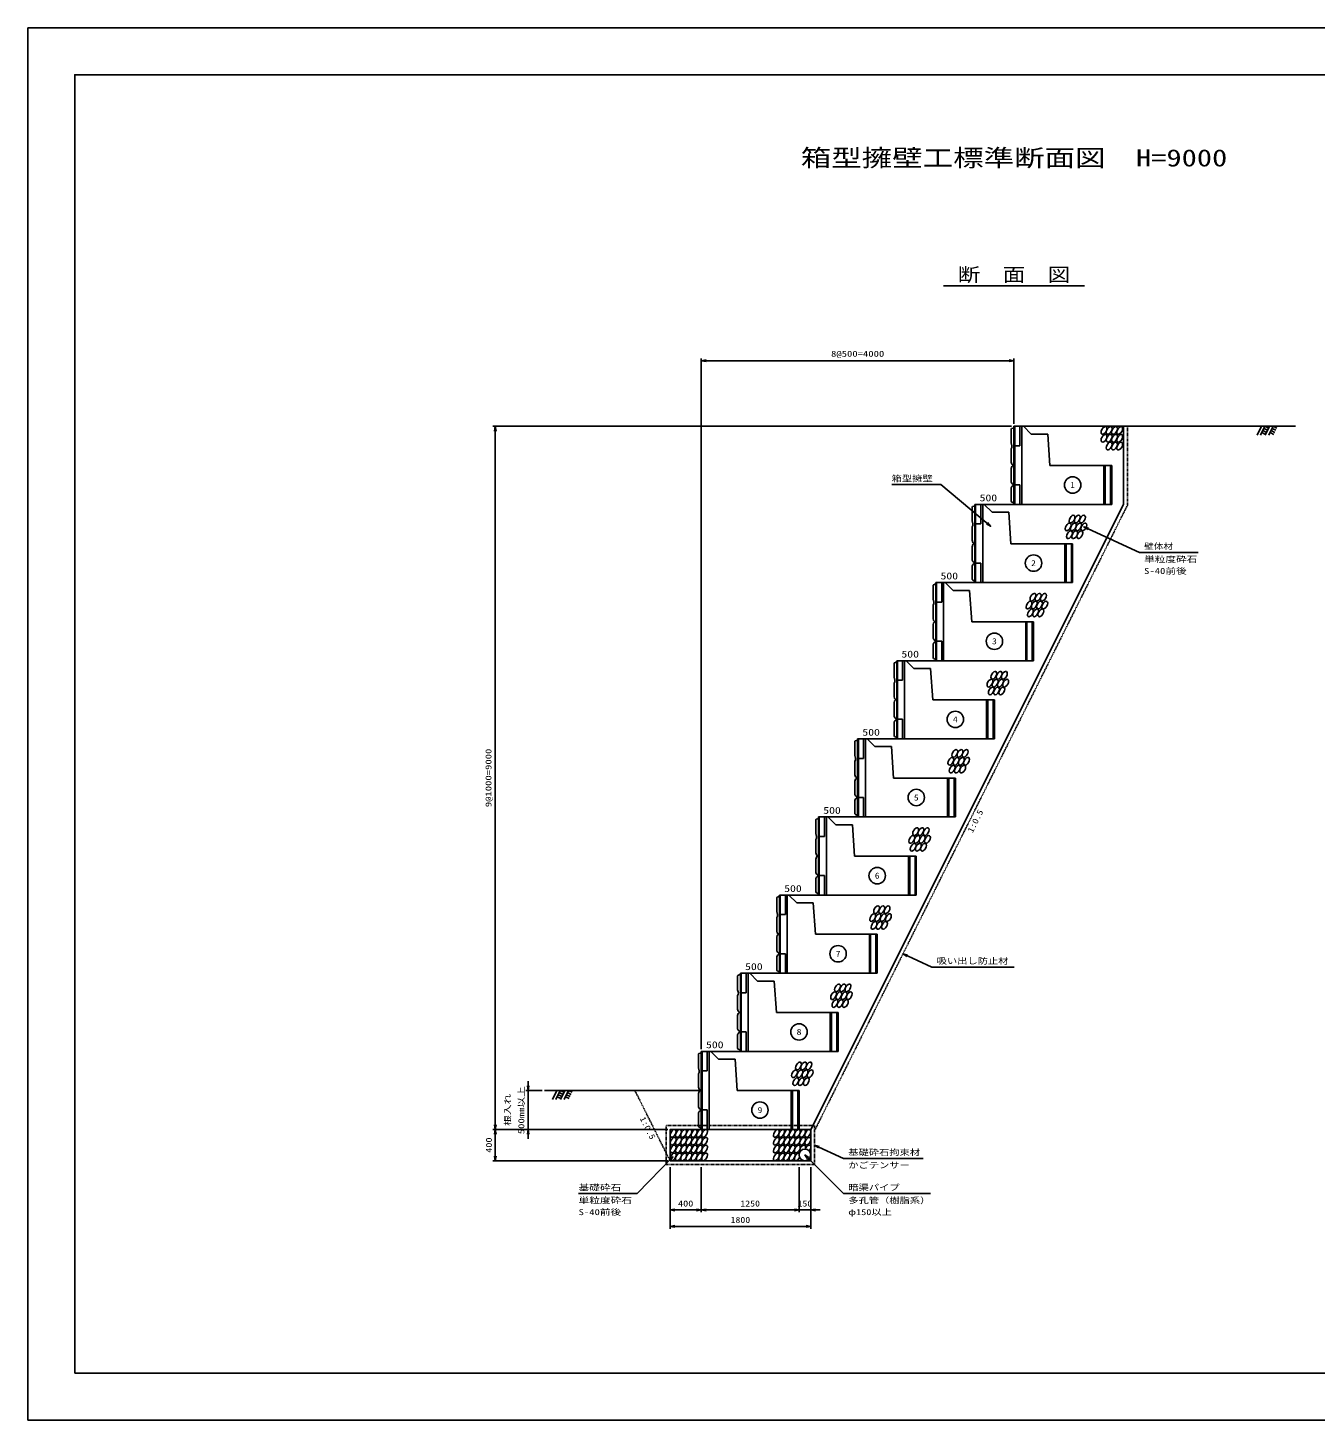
# Model space of a CAD drawing. Units: millimetres at full size; some dimension numbers follow another scale. Extents: x 0 to 25230, y 0 to 17820.
# Drawn here: x 0 to 16467, y 0 to 17820 of the extents above; entities that cross this region are included whole.
import ezdxf
from ezdxf.enums import TextEntityAlignment as Align

# ---------------------------------------------------------------- set-up
doc = ezdxf.new("R2010")
doc.units = ezdxf.units.MM
doc.linetypes.add('DASHED_SPACED', pattern=[12, 6, -6])
for name, color, linetype, lineweight in [('D-STR-DIM', 7, 'Continuous', 25), ('D-STR-STRn', 2, 'Continuous', 25), ('D-STR-TXT', 7, 'Continuous', 25), ('D-TTL', 2, 'Continuous', 25), ('D-TTL-TXT', 7, 'Continuous', 25)]:
    doc.layers.add(name, color=color, linetype=linetype, lineweight=lineweight)
doc.styles.add('ＭＳ ゴシック', font='')
doc.styles.get('ＭＳ ゴシック').set_extended_font_data('MS Gothic')

# ---------------------------------------------------------------- blocks, each defined once
blk = doc.blocks.new('open_arrow')
at = {"color": 0, "linetype": 'Continuous', "lineweight": -2}
blk.add_lwpolyline([(7.5, 1.25), (0, 0), (7.5, -1.25)], dxfattribs=at)
blk = doc.blocks.new('FD')
at = {"color": 1, "linetype": 'Continuous', "lineweight": 25}
for p, q in [((0, 0), (0, -1000)), ((120, 0), (0, 0)), ((9, 0), (9, -1000)), ((75, 0), (75, -250)), ((100, 0), (100, -1000)), ((120, 0), (220, -100)), ((-30.886, -27.067), (-35, -35.204)), ((-35, -35.204), (-35, -211.387)), ((-15.285, -22.432), (-30.886, -27.067)), ((0, -10.13), (-15.285, -22.432)), ((220, -100), (432, -100)), ((432, -100), (460, -502)), ((-35, -211.387), (-26.184, -248.732)), ((-35, -288.613), (-26.455, -269.414)), ((-35, -458.842), (-35, -288.613)), ((-26.184, -248.732), (-26.455, -269.414)), ((9, -250), (75, -250)), ((-28.543, -485.4), (-35, -458.842)), ((-35, -541.158), (-28.543, -514.6)), ((-20.541, -493.399), (-28.543, -485.4)), ((-20.541, -506.601), (-28.543, -514.6)), ((-5, -500), (-20.541, -493.399)), ((-5, -500), (-20.541, -506.601)), ((460, -502), (1250, -502)), ((1150, -1000), (1150, -502)), ((1166, -1000), (1166, -502)), ((1234, -1000), (1234, -502)), ((1250, -1000), (1250, -502)), ((-35, -541.158), (-35, -711.387)), ((-35, -711.387), (-26.455, -730.586)), ((-35, -788.613), (-26.455, -769.414)), ((-35, -958.842), (-35, -788.613)), ((-26.455, -730.586), (-0.905, -748.147)), ((-26.455, -769.414), (-0.905, -751.853)), ((-0.905, -748.147), (0, -750)), ((-0.905, -751.853), (0, -750)), ((75, -750), (9, -750)), ((75, -750), (75, -1000)), ((-27.994, -970.043), (-35, -958.842)), ((-8.444, -978.764), (-27.994, -970.043)), ((0, -989.909), (-8.444, -978.764)), ((0, -1000), (1250, -1000))]:
    blk.add_line(p, q, dxfattribs=at)

msp = doc.modelspace()

# ---------------------------------------------------------------- linework, layer by layer
at = {"layer": 'D-STR-DIM'}
for p, q in [((8615, 4750), (8615, 13590)), ((8675, 13570), (8615, 13560)), ((8675, 13550), (8615, 13560)), ((8615, 13560), (8675, 13560)), ((8675, 13560), (12555, 13560)), ((12555, 13570), (12615, 13560)), ((12555, 13550), (12615, 13560)), ((12615, 13560), (12555, 13560)), ((12615, 12750), (12615, 13590)), ((12585, 12720), (5950, 12720)), ((5970, 12660), (5980, 12720)), ((5990, 12660), (5980, 12720)), ((5980, 12720), (5980, 12660)), ((5980, 12660), (5980, 3780)), ((6390, 4280), (6400, 4220)), ((6400, 4280), (6400, 4340)), ((6410, 4280), (6400, 4220)), ((6400, 4220), (6400, 4280)), ((6580, 4220), (6370, 4220)), ((6400, 4220), (6400, 3720)), ((5970, 3780), (5980, 3720)), ((5990, 3780), (5980, 3720)), ((5980, 3720), (5980, 3780)), ((8185, 3720), (5950, 3720)), ((8185, 3720), (5950, 3720)), ((5980, 3720), (5980, 3320)), ((8185, 3720), (6370, 3720)), ((6390, 3660), (6400, 3720)), ((6410, 3660), (6400, 3720)), ((6400, 3720), (6400, 3660)), ((6400, 3660), (6400, 3600)), ((8185, 3320), (5950, 3320)), ((8215, 3240), (8215, 2450)), ((8215, 3240), (8215, 2660)), ((8615, 3240), (8615, 2660)), ((8615, 3240), (8615, 2660)), ((9865, 3240), (9865, 2660)), ((9865, 3240), (9865, 2660)), ((10015, 3240), (10015, 2450)), ((10015, 3240), (10015, 2660)), ((8615, 2690), (8215, 2690)), ((8615, 2690), (9865, 2690)), ((9745, 2690), (10135, 2690)), ((8215, 2480), (10015, 2480))]:
    msp.add_line(p, q, dxfattribs=at)
at = {"layer": 'D-STR-STRn', "color": 1}
for p, q in [((12615, 12720), (16215, 12720)), ((15779.175, 12720), (15724.095, 12604.793)), ((15824.175, 12720), (15769.095, 12604.793)), ((15798.295, 12665.868), (15847.132, 12642.52)), ((15811.235, 12692.934), (15860.072, 12669.585)), ((15824.175, 12720), (15873.012, 12696.651)), ((15884.175, 12720), (15829.095, 12604.793)), ((15929.175, 12720), (15874.095, 12604.793)), ((15903.295, 12665.868), (15952.132, 12642.52)), ((15916.235, 12692.934), (15965.072, 12669.585)), ((15929.175, 12720), (15978.012, 12696.651)), ((15785.355, 12638.803), (15834.192, 12615.454)), ((15890.355, 12638.803), (15939.192, 12615.454)), ((12115, 11720), (12615, 11720)), ((11615, 10720), (12115, 10720)), ((11115, 9720), (11615, 9720)), ((10615, 8720), (11115, 8720)), ((10115, 7720), (10615, 7720)), ((9615, 6720), (10115, 6720)), ((9115, 5720), (9615, 5720)), ((8615, 4720), (9115, 4720)), ((8610, 4220), (6610, 4220)), ((6765, 4220), (6709.92, 4104.793)), ((6810, 4220), (6754.92, 4104.793)), ((6771.18, 4138.803), (6820.017, 4115.454)), ((6784.12, 4165.868), (6832.957, 4142.52)), ((6797.06, 4192.934), (6845.897, 4169.585)), ((6810, 4220), (6858.837, 4196.651)), ((6870, 4220), (6814.92, 4104.793)), ((6915, 4220), (6859.92, 4104.793)), ((6876.18, 4138.803), (6925.017, 4115.454)), ((6889.12, 4165.868), (6937.957, 4142.52)), ((6902.06, 4192.934), (6950.897, 4169.585)), ((6915, 4220), (6963.837, 4196.651))]:
    msp.add_line(p, q, dxfattribs=at)
at = {"layer": 'D-STR-STRn', "color": 1, "linetype": 'DASHED_SPACED'}
msp.add_line((7765, 4220), (8215, 3320), dxfattribs=at)
at = {"layer": 'D-STR-STRn', "color": 1}
msp.add_lwpolyline([(10015, 3720), (14015, 11720), (14015, 12720)], dxfattribs=at)
at = {"layer": 'D-STR-STRn', "linetype": 'DASHED_SPACED'}
msp.add_lwpolyline([(10065, 3708.197), (14065, 11708.197), (14065, 12720)], dxfattribs=at)
msp.add_lwpolyline([(10065, 3770), (10065, 3270), (8165, 3270), (8165, 3770)], close=True, dxfattribs=at)
at = {"layer": 'D-STR-STRn', "color": 1}
msp.add_lwpolyline([(10015, 3720), (10015, 3320), (8215, 3320), (8215, 3720)], close=True, dxfattribs=at)
at = {"layer": 'D-STR-STRn'}
msp.add_circle((9940, 3395), 75, dxfattribs=at)
for centre in [(13766.477, 12667.029), (13833.477, 12667.029), (13900.477, 12667.029), (13967.477, 12667.029), (13766.477, 12567.029), (13833.477, 12567.029), (13833.477, 12467.029), (13900.477, 12567.029), (13900.477, 12467.029), (13967.477, 12567.029), (13967.477, 12467.029), (13357.289, 11532.73), (13424.289, 11532.73), (13491.289, 11532.73), (13307.289, 11432.73), (13374.289, 11432.73), (13441.289, 11432.73), (13508.289, 11432.73), (13324.289, 11332.73), (13391.289, 11332.73), (13458.289, 11332.73), (12857.289, 10532.73), (12924.289, 10532.73), (12991.289, 10532.73), (12807.289, 10432.73), (12824.289, 10332.73), (12874.289, 10432.73), (12891.289, 10332.73), (12941.289, 10432.73), (12958.289, 10332.73), (13008.289, 10432.73), (12307.289, 9432.73), (12357.289, 9532.73), (12374.289, 9432.73), (12424.289, 9532.73), (12441.289, 9432.73), (12491.289, 9532.73), (12508.289, 9432.73), (12324.289, 9332.73), (12391.289, 9332.73), (12458.289, 9332.73), (11857.289, 8532.73), (11924.289, 8532.73), (11991.289, 8532.73), (11807.289, 8432.73), (11824.289, 8332.73), (11874.289, 8432.73), (11891.289, 8332.73), (11941.289, 8432.73), (11958.289, 8332.73), (12008.289, 8432.73), (11307.289, 7432.73), (11357.289, 7532.73), (11374.289, 7432.73), (11424.289, 7532.73), (11441.289, 7432.73), (11491.289, 7532.73), (11508.289, 7432.73), (11324.289, 7332.73), (11391.289, 7332.73), (11458.289, 7332.73), (10807.289, 6432.73), (10857.289, 6532.73), (10874.289, 6432.73), (10924.289, 6532.73), (10941.289, 6432.73), (10991.289, 6532.73), (11008.289, 6432.73), (10824.289, 6332.73), (10891.289, 6332.73), (10958.289, 6332.73), (10357.289, 5532.73), (10424.289, 5532.73), (10491.289, 5532.73), (10307.289, 5432.73), (10324.289, 5332.73), (10374.289, 5432.73), (10391.289, 5332.73), (10441.289, 5432.73), (10458.289, 5332.73), (10508.289, 5432.73), (9807.289, 4432.73), (9857.289, 4532.73), (9874.289, 4432.73), (9924.289, 4532.73), (9941.289, 4432.73), (9991.289, 4532.73), (10008.289, 4432.73), (9824.289, 4332.73), (9891.289, 4332.73), (9958.289, 4332.73), (8255.239, 3670), (8255.239, 3570), (8322.239, 3670), (8322.239, 3570), (8389.239, 3670), (8389.239, 3570), (8456.239, 3670), (8456.239, 3570), (8523.239, 3670), (8523.239, 3570), (8590.239, 3670), (8590.239, 3570), (8657.239, 3670), (8657.239, 3570), (9575.239, 3670), (9575.239, 3570), (9642.239, 3670), (9642.239, 3570), (9709.239, 3670), (9709.239, 3570), (9776.239, 3670), (9776.239, 3570), (9843.239, 3670), (9843.239, 3570), (9910.239, 3670), (9910.239, 3570), (9977.239, 3670), (9977.239, 3570), (8255.239, 3470), (8255.239, 3370), (8322.239, 3470), (8322.239, 3370), (8389.239, 3470), (8389.239, 3370), (8456.239, 3470), (8456.239, 3370), (8523.239, 3470), (8523.239, 3370), (8590.239, 3470), (8590.239, 3370), (8657.239, 3470), (8657.239, 3370), (9575.239, 3470), (9575.239, 3370), (9642.239, 3470), (9642.239, 3370), (9709.239, 3470), (9709.239, 3370), (9776.239, 3470), (9776.239, 3370), (9843.239, 3470)]:
    msp.add_ellipse(centre, major_axis=(-27.222, -47.15), ratio=0.545455, dxfattribs=at)
for centre, start_param, end_param in [((9843.239, 3370), 3.210260874, 7.998357533), ((9910.239, 3470), 1.874727256, 5.877262023), ((9977.239, 3470), 1.340962734, 5.02018869)]:
    msp.add_ellipse(centre, major_axis=(-27.222, -47.15), ratio=0.545455, start_param=start_param, end_param=end_param, dxfattribs=at)
at = {"layer": 'D-STR-TXT'}
for p, q in [((11680.152, 11974.265), (11050.152, 11974.265)), ((12315.411, 11441.034), (11680.152, 11974.265)), ((13508.289, 11432.73), (14218.996, 11106.189)), ((14968.996, 11106.189), (14218.996, 11106.189)), ((11195.402, 5969), (11565.402, 5799)), ((12615.402, 5799), (11565.402, 5799)), ((9940, 3395), (10435, 2900)), ((10065, 3520), (10435, 3350)), ((8252.761, 3370), (7795, 2900)), ((11455, 3350), (10435, 3350)), ((7795, 2900), (7045, 2900)), ((11545, 2900), (10435, 2900))]:
    msp.add_line(p, q, dxfattribs=at)
for centre in [(13365, 11969), (12865, 10969), (12365, 9969), (11865, 8969), (11365, 7969), (10865, 6969), (10365, 5969), (9865, 4969), (9365, 3969)]:
    msp.add_circle(centre, 105, dxfattribs=at)
at = {"layer": 'D-TTL'}
for points in [[(0, 0), (25230, 0), (25230, 17820), (0, 17820)], [(600, 600), (24630, 600), (24630, 17220), (600, 17220)]]:
    msp.add_lwpolyline(points, close=True, dxfattribs=at)
at = {"layer": 'D-TTL-TXT'}
msp.add_line((11715, 14520), (13515, 14520), dxfattribs=at)

# ---------------------------------------------------------------- block references
at = {"layer": 'D-STR-DIM', "xscale": 8, "yscale": 8}
for p, rotation in [((5980, 3720), 270), ((5980, 3320), 90), ((8615, 2690), 180), ((9865, 2690), 180), ((9865, 2690), 180), ((10015, 2480), 180)]:
    msp.add_blockref('open_arrow', p, dxfattribs=dict(at, rotation=rotation))
for p in [(8215, 2690), (8615, 2690), (10015, 2690), (8215, 2480)]:
    msp.add_blockref('open_arrow', p, dxfattribs=at)
at = {"layer": 'D-STR-STRn'}
for p in [(12615, 12720), (12115, 11720), (11615, 10720), (11115, 9720), (10615, 8720), (10115, 7720), (9615, 6720), (9115, 5720), (8615, 4720)]:
    msp.add_blockref('FD', p, dxfattribs=at)
at = {"layer": 'D-STR-TXT', "xscale": 8, "yscale": 8}
for p, rotation in [((12315.411, 11441.034), 140), ((13508.289, 11432.73), 335.3), ((11195.402, 5969), 335.3), ((9940, 3395), 315), ((10065, 3520), 335.3), ((8252.761, 3370), 225.8)]:
    msp.add_blockref('open_arrow', p, dxfattribs=dict(at, rotation=rotation))

# ---------------------------------------------------------------- texts
at = {"layer": 'D-STR-DIM', "style": 'ＭＳ ゴシック'}
for s, width, p in [('8@500=4000', 1.3, (10615, 13648.096)), ('400', 1.25, (8415, 2772.5)), ('1250', 1.2, (9240, 2772.5)), ('150', 1.2, (9940, 2772.5)), ('1800', 1.2, (9115, 2562.5))]:
    msp.add_text(s, height=76.98, dxfattribs=dict(at, width=width)).set_placement(p, align=Align.MIDDLE_CENTER)
for s, width, p in [('9@1000=9000', 1.3, (5891.904, 8220)), ('400', 1.25, (5897.5, 3520))]:
    msp.add_text(s, height=76.98, rotation=90, dxfattribs=dict(at, width=width)).set_placement(p, align=Align.MIDDLE_CENTER)
at = {"layer": 'D-STR-DIM', "style": 'ＭＳ ゴシック', "width": 1.3}
for s, p in [('根入れ', (6198.34, 3767.462)), ('500mm以上', (6373.873, 3660.063))]:
    msp.add_text(s, height=76.98, rotation=90, dxfattribs=at).set_placement(p, align=Align.BOTTOM_LEFT)
at = {"layer": 'D-STR-TXT', "style": 'ＭＳ ゴシック'}
for s, height, width, p in [('箱型擁壁', 76.98, 1.25, (11050.152, 11990.265)), ('500', 87.98, 1.25, (12175, 11734)), ('壁体材', 76.98, 1.15, (14278.996, 11122.189)), ('単粒度砕石', 76.98, 1.3, (14278.996, 10957.189)), ('S-40前後', 76.98, 1.3, (14278.996, 10807.189)), ('500', 87.98, 1.25, (11675, 10734)), ('500', 87.98, 1.25, (11175, 9734)), ('500', 87.98, 1.25, (10675, 8734)), ('500', 87.98, 1.25, (10175, 7734)), ('500', 87.98, 1.25, (9675, 6734)), ('吸い出し防止材', 76.98, 1.25, (11625.402, 5815)), ('500', 87.98, 1.25, (9175, 5734)), ('500', 87.98, 1.25, (8675, 4734)), ('基礎砕石拘束材', 76.98, 1.25, (10495, 3366)), ('かごテンサー', 76.98, 1.25, (10495, 3201)), ('基礎砕石\u3000', 76.98, 1.3, (7045, 2916)), ('単粒度砕石', 76.98, 1.3, (7045, 2751)), ('多孔管（樹脂系）', 76.98, 1.25, (10495, 2751)), ('暗渠パイプ', 76.98, 1.25, (10495, 2916)), ('S-40前後', 76.98, 1.3, (7045, 2601)), ('φ150以上', 76.98, 1.25, (10495, 2601))]:
    msp.add_text(s, height=height, dxfattribs=dict(at, width=width)).set_placement(p, align=Align.BOTTOM_LEFT)
for s, width, p in [('1', 0.9, (13365, 11969)), ('2', 1.15, (12865, 10969)), ('3', 1.15, (12365, 9969)), ('4', 1.2, (11865, 8969)), ('5', 1.15, (11365, 7969)), ('6', 1.15, (10865, 6969)), ('7', 1.15, (10365, 5969)), ('8', 1.2, (9865, 4969)), ('9', 1.15, (9365, 3969))]:
    msp.add_text(s, height=76.98, dxfattribs=dict(at, width=width)).set_placement(p, align=Align.MIDDLE_CENTER)
at = {"layer": 'D-STR-TXT', "style": 'ＭＳ ゴシック', "width": 1.2}
for rotation, p in [(63.435, (12086.554, 7684.223)), (296.565, (7963.167, 3756.584))]:
    msp.add_text('1:0.5', height=76.98, rotation=rotation, dxfattribs=at).set_placement(p, align=Align.TOP_CENTER)
at = {"layer": 'D-TTL-TXT', "style": 'ＭＳ ゴシック'}
for s, height, width, p in [('箱型擁壁工標準断面図\u3000H=9000', 219.9, 1.3, (12615, 15980)), ('断\u3000面\u3000図', 176, 1.2, (12615, 14520))]:
    msp.add_text(s, height=height, dxfattribs=dict(at, width=width)).set_placement(p, align=Align.BOTTOM_CENTER)

doc.saveas('drawing.dxf')
